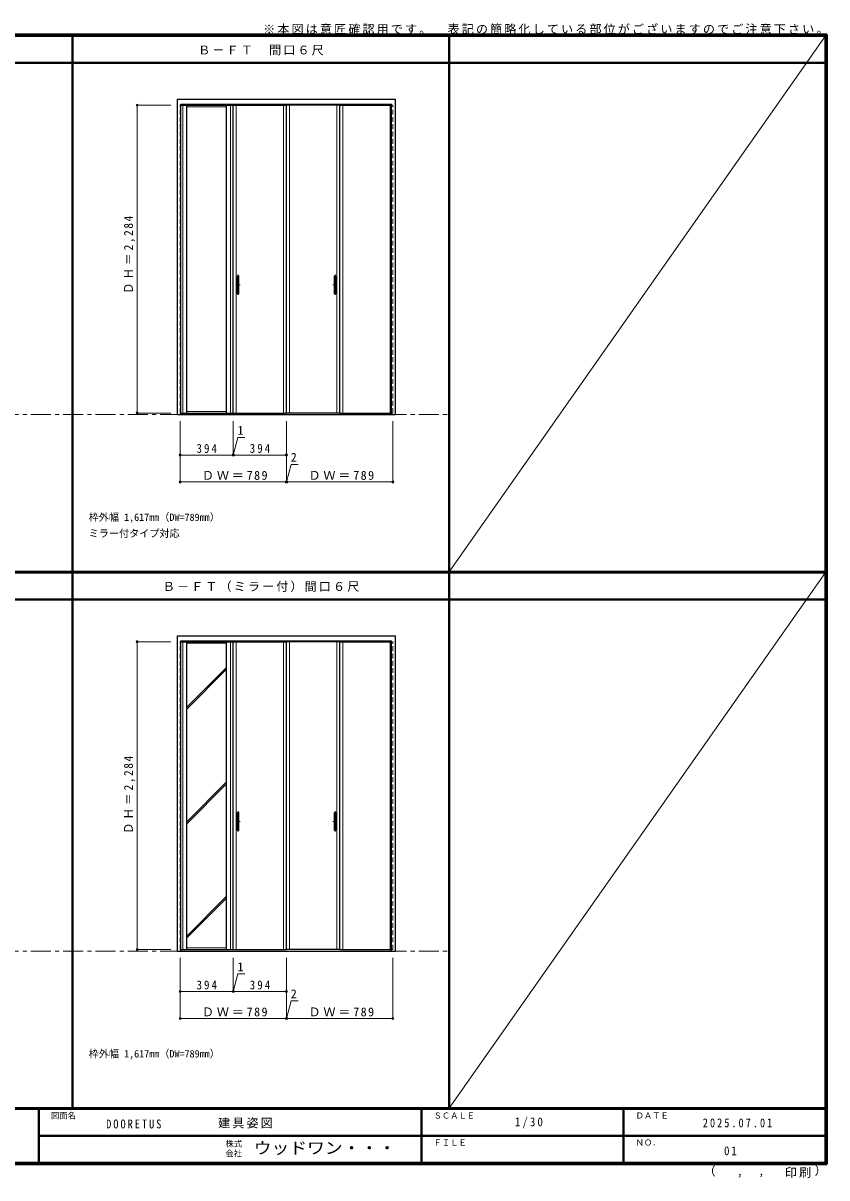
# Model space of a CAD drawing. Units: millimetres at full size, sheet at 1:30; details may follow other scales. Extents: x -6000 to 5700, y -4307 to 4260.
# Drawn here: x -267 to 5700, y -4307 to 4260 of the extents above; entities that cross this region are included whole.
import ezdxf
from ezdxf.enums import TextEntityAlignment as Align

# ---------------------------------------------------------------- set-up
doc = ezdxf.new("R2010")
doc.units = ezdxf.units.MM
doc.header["$LTSCALE"] = 30
doc.header["$PDMODE"] = 32
doc.header["$PDSIZE"] = 15
doc.linetypes.add('CHAIN1', pattern=[8, 5, -1, 1, -1])
doc.linetypes.add('DASHED1', pattern=[1.8, 1.2, -0.6])
for name, color, linetype, lineweight in [('0-1_通り芯', 4, 'CHAIN1', 9), ('0-2_扉', 3, 'Continuous', 25), ('0-3_仕上げ', 7, 'Continuous', 18), ('0-4_枠', 3, 'Continuous', 25), ('0-7_取手', 7, 'Continuous', 18), ('0-B_寸法', 4, 'Continuous', 9), ('0-C_ハッチ', 4, 'Continuous', 9), ('F-1_枠', 6, 'Continuous', 40), ('F-A_文字', 7, 'Continuous', 18)]:
    doc.layers.add(name, color=color, linetype=linetype, lineweight=lineweight)
doc.layers.add('0-A_文字', color=7, linetype='Continuous')
doc.styles.add('ＭＳ ゴシック', font='')
doc.styles.get('ＭＳ ゴシック').set_extended_font_data('MS Gothic')

msp = doc.modelspace()

# ---------------------------------------------------------------- linework, layer by layer
at = {"layer": '0-1_通り芯'}
for p, q in [((1343.5, 2317.5), (1313.5, 2317.5)), ((1328.5, 2394.5), (1328.5, 2240.5)), ((2033.5, 2317.5), (2063.5, 2317.5)), ((2048.5, 2394.5), (2048.5, 2240.5)), ((1328.5, -1586), (1328.5, -1740)), ((2048.5, -1586), (2048.5, -1740)), ((1343.5, -1663), (1313.5, -1663)), ((2033.5, -1663), (2063.5, -1663))]:
    msp.add_line(p, q, dxfattribs=at)
at = {"layer": '0-1_通り芯', "color": 7, "lineweight": 18}
for p, q in [((-5490, 1356), (2895, 1356)), ((-5490, -2624.5), (2895, -2624.5))]:
    msp.add_line(p, q, dxfattribs=at)
at = {"layer": '0-2_扉', "color": 4, "linetype": 'DASHED1', "lineweight": 9}
for p, q in [((898.5, 1367.5), (898.5, 3651.5)), ((904, 3651.5), (898.5, 3651.5)), ((2467, 3651.5), (2478.5, 3651.5)), ((2478.5, 1367.5), (2478.5, 3651.5)), ((904, 1367.5), (898.5, 1367.5)), ((2467, 1367.5), (2478.5, 1367.5)), ((898.5, -2613), (898.5, -329)), ((904, -329), (898.5, -329)), ((2467, -329), (2478.5, -329)), ((2478.5, -2613), (2478.5, -329)), ((904, -2613), (898.5, -2613)), ((2467, -2613), (2478.5, -2613))]:
    msp.add_line(p, q, dxfattribs=at)
at = {"layer": '0-2_扉'}
for p, q in [((904, 3651.5), (1292.5, 3651.5)), ((947.5, 1367.5), (947.5, 3651.5)), ((1243.5, 1367.5), (1243.5, 3651.5)), ((1292.5, 1367.5), (1292.5, 3651.5)), ((1293.5, 1367.5), (1293.5, 3651.5)), ((1293.5, 3651.5), (1687.5, 3651.5)), ((1687.5, 1367.5), (1687.5, 3651.5)), ((1689.5, 1367.5), (1689.5, 3651.5)), ((2083.5, 3651.5), (1689.5, 3651.5)), ((2083.5, 1367.5), (2083.5, 3651.5)), ((2084.5, 1367.5), (2084.5, 3651.5)), ((2084.5, 3651.5), (2467, 3651.5)), ((904, 1367.5), (1292.5, 1367.5)), ((1293.5, 1367.5), (1687.5, 1367.5)), ((2083.5, 1367.5), (1689.5, 1367.5)), ((2084.5, 1367.5), (2467, 1367.5)), ((904, -329), (1292.5, -329)), ((947.5, -2613), (947.5, -329)), ((1243.5, -2613), (1243.5, -329)), ((1292.5, -2613), (1292.5, -329)), ((1293.5, -2613), (1293.5, -329)), ((1293.5, -329), (1687.5, -329)), ((1687.5, -2613), (1687.5, -329)), ((1689.5, -2613), (1689.5, -329)), ((2083.5, -329), (1689.5, -329)), ((2083.5, -2613), (2083.5, -329)), ((2084.5, -2613), (2084.5, -329)), ((2084.5, -329), (2467, -329)), ((904, -2613), (1292.5, -2613)), ((1293.5, -2613), (1687.5, -2613)), ((2083.5, -2613), (1689.5, -2613)), ((2084.5, -2613), (2467, -2613))]:
    msp.add_line(p, q, dxfattribs=at)
at = {"layer": '0-3_仕上げ'}
for p, q in [((919.5, 1367.5), (919.5, 3651.5)), ((947.5, 3639.5), (1243.5, 3639.5)), ((1271.5, 1367.5), (1271.5, 3651.5)), ((1314.5, 1367.5), (1314.5, 3651.5)), ((1666.5, 1367.5), (1666.5, 3651.5)), ((1710.5, 1367.5), (1710.5, 3651.5)), ((2062.5, 1367.5), (2062.5, 3651.5)), ((2105.5, 1367.5), (2105.5, 3651.5)), ((2457.5, 1367.5), (2457.5, 3651.5)), ((947.5, 1379.5), (1243.5, 1379.5)), ((919.5, -2613), (919.5, -329)), ((947.5, -341), (1243.5, -341)), ((1271.5, -2613), (1271.5, -329)), ((1314.5, -2613), (1314.5, -329)), ((1666.5, -2613), (1666.5, -329)), ((1710.5, -2613), (1710.5, -329)), ((2062.5, -2613), (2062.5, -329)), ((2105.5, -2613), (2105.5, -329)), ((2457.5, -2613), (2457.5, -329)), ((947.5, -2601), (1243.5, -2601))]:
    msp.add_line(p, q, dxfattribs=at)
at = {"layer": '0-4_枠'}
for p, q in [((880, 1356), (880, 3695)), ((880, 3695), (2497, 3695)), ((2497, 1356), (2497, 3695)), ((904, 1356), (904, 3659)), ((904, 3659), (2467, 3659)), ((2467, 1356), (2467, 3659)), ((880, 1356), (2497, 1356)), ((880, -2624.5), (880, -285.5)), ((880, -285.5), (2497, -285.5)), ((904, -2624.5), (904, -321.5)), ((904, -321.5), (2467, -321.5)), ((2467, -2624.5), (2467, -321.5)), ((2497, -2624.5), (2497, -285.5)), ((880, -2624.5), (2497, -2624.5))]:
    msp.add_line(p, q, dxfattribs=at)
at = {"layer": '0-7_取手'}
for p, q in [((1322.5, 2363.5), (1322.5, 2381.5)), ((1334.5, 2363.5), (1334.5, 2381.5)), ((2042.5, 2363.5), (2042.5, 2381.5)), ((2054.5, 2363.5), (2054.5, 2381.5)), ((1322.5, 2253.5), (1322.5, 2271.5)), ((1334.5, 2253.5), (1334.5, 2271.5)), ((2042.5, 2253.5), (2042.5, 2271.5)), ((2054.5, 2253.5), (2054.5, 2271.5)), ((1322.5, -1617), (1322.5, -1599)), ((1334.5, -1617), (1334.5, -1599)), ((2042.5, -1617), (2042.5, -1599)), ((2054.5, -1617), (2054.5, -1599)), ((1322.5, -1727), (1322.5, -1709)), ((1334.5, -1727), (1334.5, -1709)), ((2042.5, -1727), (2042.5, -1709)), ((2054.5, -1727), (2054.5, -1709))]:
    msp.add_line(p, q, dxfattribs=at)
at = {"layer": '0-7_取手', "color": 3, "lineweight": 25}
for p, q in [((1323.5, 2251.5), (1323.5, 2383.5)), ((1332.5, 2384.5), (1324.5, 2384.5)), ((1333.5, 2251.5), (1333.5, 2383.5)), ((2043.5, 2251.5), (2043.5, 2383.5)), ((2044.5, 2384.5), (2052.5, 2384.5)), ((2053.5, 2251.5), (2053.5, 2383.5)), ((1324.5, 2250.5), (1332.5, 2250.5)), ((2052.5, 2250.5), (2044.5, 2250.5)), ((1323.5, -1729), (1323.5, -1597)), ((1332.5, -1596), (1324.5, -1596)), ((1333.5, -1729), (1333.5, -1597)), ((2043.5, -1729), (2043.5, -1597)), ((2044.5, -1596), (2052.5, -1596)), ((2053.5, -1729), (2053.5, -1597)), ((1324.5, -1730), (1332.5, -1730)), ((2052.5, -1730), (2044.5, -1730))]:
    msp.add_line(p, q, dxfattribs=at)
at = {"layer": '0-7_取手'}
for centre, start, end in [((1323.5, 2381.5), 90, 180), ((1323.5, 2363.5), 180, 270), ((1333.5, 2381.5), 0, 90), ((1333.5, 2363.5), 270, 0), ((2043.5, 2381.5), 90, 180), ((2043.5, 2363.5), 180, 270), ((2053.5, 2381.5), 0, 90), ((2053.5, 2363.5), 270, 0), ((1323.5, 2271.5), 90, 180), ((1323.5, 2253.5), 180, 270), ((1333.5, 2271.5), 0, 90), ((1333.5, 2253.5), 270, 0), ((2043.5, 2271.5), 90, 180), ((2043.5, 2253.5), 180, 270), ((2053.5, 2271.5), 0, 90), ((2053.5, 2253.5), 270, 0), ((1323.5, -1599), 90, 180), ((1323.5, -1617), 180, 270), ((1333.5, -1599), 0, 90), ((1333.5, -1617), 270, 0), ((2043.5, -1599), 90, 180), ((2043.5, -1617), 180, 270), ((2053.5, -1599), 0, 90), ((2053.5, -1617), 270, 0), ((1323.5, -1709), 90, 180), ((1333.5, -1709), 0, 90), ((2043.5, -1709), 90, 180), ((2053.5, -1709), 0, 90), ((1323.5, -1727), 180, 270), ((1333.5, -1727), 270, 0), ((2043.5, -1727), 180, 270), ((2053.5, -1727), 270, 0)]:
    msp.add_arc(centre, 1, start, end, dxfattribs=at)
at = {"layer": '0-7_取手', "color": 3, "lineweight": 25}
for centre, start, end in [((1324.5, 2383.5), 90, 180), ((1332.5, 2383.5), 0, 90), ((2044.5, 2383.5), 90, 180), ((2052.5, 2383.5), 0, 90), ((1324.5, 2251.5), 180, 270), ((1332.5, 2251.5), 270, 0), ((2044.5, 2251.5), 180, 270), ((2052.5, 2251.5), 270, 0), ((1324.5, -1597), 90, 180), ((1332.5, -1597), 0, 90), ((2044.5, -1597), 90, 180), ((2052.5, -1597), 0, 90), ((1324.5, -1729), 180, 270), ((1332.5, -1729), 270, 0), ((2044.5, -1729), 180, 270), ((2052.5, -1729), 270, 0)]:
    msp.add_arc(centre, 1, start, end, dxfattribs=at)
at = {"layer": '0-B_寸法'}
for p, q in [((580, 3651.5), (830, 3651.5)), ((580, 3651.5), (580, 1367.5)), ((580, 1367.5), (830, 1367.5)), ((898.5, 856), (898.5, 1306)), ((1292.5, 1056), (1292.5, 1306)), ((1293.5, 1056), (1293.5, 1306)), ((1687.5, 856), (1687.5, 1306)), ((1689.5, 856), (1689.5, 1306)), ((2478.5, 856), (2478.5, 1306)), ((1293, 1056), (1327.95, 1186.43)), ((1327.95, 1186.43), (1378.73, 1186.43)), ((898.5, 1056), (1292.5, 1056)), ((1292.5, 1056), (1293.5, 1056)), ((1293.5, 1056), (1687.5, 1056)), ((1688.5, 856), (1723.45, 986.43)), ((1723.45, 986.43), (1774.23, 986.43)), ((898.5, 856), (1687.5, 856)), ((1687.5, 856), (1689.5, 856)), ((1689.5, 856), (2478.5, 856)), ((580, -329), (830, -329)), ((580, -329), (580, -2613)), ((580, -2613), (830, -2613)), ((898.5, -3124.5), (898.5, -2674.5)), ((1292.5, -2924.5), (1292.5, -2674.5)), ((1293.5, -2924.5), (1293.5, -2674.5)), ((1687.5, -3124.5), (1687.5, -2674.5)), ((1689.5, -3124.5), (1689.5, -2674.5)), ((2478.5, -3124.5), (2478.5, -2674.5)), ((1293, -2924.5), (1327.95, -2794.07)), ((1327.95, -2794.07), (1378.73, -2794.07)), ((898.5, -2924.5), (1292.5, -2924.5)), ((1292.5, -2924.5), (1293.5, -2924.5)), ((1293.5, -2924.5), (1687.5, -2924.5)), ((1688.5, -3124.5), (1723.45, -2994.07)), ((1723.45, -2994.07), (1774.23, -2994.07)), ((898.5, -3124.5), (1687.5, -3124.5)), ((1687.5, -3124.5), (1689.5, -3124.5)), ((1689.5, -3124.5), (2478.5, -3124.5))]:
    msp.add_line(p, q, dxfattribs=at)
at = {"layer": '0-B_寸法', "color": 7}
for p in [(580, 3651.5), (580, 1367.5), (898.5, 1056), (1292.5, 1056), (1293.5, 1056), (1687.5, 1056), (898.5, 856), (1687.5, 856), (1689.5, 856), (2478.5, 856), (580, -329), (580, -2613), (898.5, -2924.5), (1292.5, -2924.5), (1293.5, -2924.5), (1687.5, -2924.5), (898.5, -3124.5), (1687.5, -3124.5), (1689.5, -3124.5), (2478.5, -3124.5)]:
    msp.add_point(p, dxfattribs=at)
at = {"layer": '0-C_ハッチ'}
for p, q in [((947.5, -815.28), (1243.5, -519.28)), ((947.5, -829.42), (1243.5, -533.42)), ((947.5, -1664.81), (1243.5, -1368.81)), ((947.5, -1678.95), (1243.5, -1382.95)), ((947.5, -2512.34), (1243.5, -2216.34)), ((947.5, -2526.48), (1243.5, -2230.48))]:
    msp.add_line(p, q, dxfattribs=at)
at = {"layer": 'F-1_枠'}
for p, q in [((-6000, 4175), (5700, 4175)), ((-6000, 4170), (5700, 4170)), ((-6000, 4165), (5700, 4165)), ((100, -3790), (100, 4175)), ((2895, -3790), (2895, 4175)), ((5690, 4175), (5690, -4205)), ((5695, 4175), (5695, -4205)), ((5700, 4175), (5700, -4205)), ((-6000, 3965), (5690, 3965)), ((-5990, 190.5), (5690, 190.5)), ((-5990, 187.5), (5690, 187.5)), ((-5990, 184.5), (5690, 184.5)), ((-5990, -15.5), (5690, -15.5)), ((5700, -3790), (-6000, -3790)), ((5700, -3795), (-6000, -3795)), ((-150, -3795), (-150, -4195)), ((2690, -3795), (2690, -4195)), ((4190, -3795), (4190, -4195)), ((-150, -3995), (5690, -3995.01)), ((5700, -4195), (-6000, -4195)), ((5700, -4200), (-6000, -4200)), ((5700, -4205), (-6000, -4205))]:
    msp.add_line(p, q, dxfattribs=at)
at = {"layer": 'F-A_文字'}
for p, q in [((5690, 4165), (2895, 190.5)), ((5690, 184.5), (2895, -3790))]:
    msp.add_line(p, q, dxfattribs=at)

# ---------------------------------------------------------------- texts
at = {"layer": '0-A_文字', "style": 'ＭＳ ゴシック'}
for s, p in [('枠外幅 1,617mm（DW=789mm）', (220, 550.5)), ('ミラー付タイプ対応', (220, 430.5)), ('枠外幅 1,617mm（DW=789mm）', (220, -3430))]:
    msp.add_text(s, height=54.99, dxfattribs=at).set_placement(p, align=Align.BOTTOM_LEFT)
at = {"layer": '0-A_文字', "char_height": 65.98, "attachment_point": 7, "style": 'ＭＳ ゴシック'}
for s, insert in [('\\T1.17;※本図は意匠確認用です。\u3000表記の簡略化している部位がございますのでご注意下さい。', (1515, 4175)), ('\\T1.17;Ｂ－ＦＴ\u3000間口６尺', (1032.5, 4020)), ('\\T1.17;Ｂ－ＦＴ（ミラー付）間口６尺', (770, 39.5))]:
    msp.add_mtext(s, dxfattribs=dict(at, insert=insert))
at = {"layer": '0-B_寸法', "color": 7, "style": 'ＭＳ ゴシック'}
for s, height, p in [('1', 65.98, (1324.2, 1186.43)), ('2', 65.98, (1719.7, 986.43)), ('1', 65.98, (1324.2, -2794.07)), ('2', 65.98, (1719.7, -2994.07)), ('図面名', 43.99, (-60, -3880))]:
    msp.add_text(s, height=height, dxfattribs=at).set_placement(p, align=Align.BOTTOM_LEFT)
at = {"layer": '0-B_寸法', "color": 7, "char_height": 65.98, "attachment_point": 7, "rotation": 90, "style": 'ＭＳ ゴシック'}
for insert in [(565, 2250.5), (565, -1756)]:
    msp.add_mtext('\\T1.26;\\W0.95;ＤＨ＝2,284', dxfattribs=dict(at, insert=insert))
at = {"layer": '0-B_寸法', "color": 7, "char_height": 65.98, "attachment_point": 7, "style": 'ＭＳ ゴシック'}
for s, insert in [('\\T1.38;\\W0.9;394', (1020.5, 1071)), ('\\T1.38;\\W0.9;394', (1415.5, 1071)), ('\\T1.23;ＤＷ＝789', (1060.5, 871)), ('\\T1.23;ＤＷ＝789', (1851.5, 871)), ('\\T1.38;\\W0.9;394', (1020.5, -2909.5)), ('\\T1.38;\\W0.9;394', (1415.5, -2909.5)), ('\\T1.23;ＤＷ＝789', (1060.5, -3109.5)), ('\\T1.23;ＤＷ＝789', (1851.5, -3109.5))]:
    msp.add_mtext(s, dxfattribs=dict(at, insert=insert))
at = {"layer": 'F-A_文字', "style": 'ＭＳ ゴシック'}
for s, height, p in [('ＳＣＡＬＥ', 43.99, (2780, -3880)), ('ＤＡＴＥ', 43.99, (4280, -3880)), ('株式', 43.99, (1235, -4089)), ('ＦＩＬＥ', 43.99, (2780, -4080)), ('ＮＯ．', 43.99, (4280, -4080)), ('会社', 43.99, (1235, -4161)), ('（', 65.98, (4784.03, -4308.31)), (',', 65.98, (5031.28, -4308.31)), (',', 65.98, (5190.2, -4305.53)), ('）', 65.98, (5608.4, -4304.13))]:
    msp.add_text(s, height=height, dxfattribs=at).set_placement(p, align=Align.BOTTOM_LEFT)
at = {"layer": 'F-A_文字', "style": 'ＭＳ ゴシック', "width": 1.1}
msp.add_text('ウッドワン・・・', height=87.98, dxfattribs=at).set_placement((1445, -4155), align=Align.BOTTOM_LEFT)
at = {"layer": 'F-A_文字', "char_height": 65.98, "attachment_point": 7, "style": 'ＭＳ ゴシック'}
for s, insert in [('\\T1.38;\\W0.9;1/30', (3383.75, -3940)), ('\\T1.39;\\W0.85;DOORETUS', (350, -3940.79)), ('\\T1.17;建具姿図', (1180.42, -3940)), ('\\T1.39;\\W0.85;2025.07.01', (4778.75, -3932.5)), ('\\T1.36;\\W0.9;01', (4936.25, -4140)), ('\\T1.17;印刷', (5388.15, -4306.92))]:
    msp.add_mtext(s, dxfattribs=dict(at, insert=insert))

doc.saveas('drawing.dxf')
